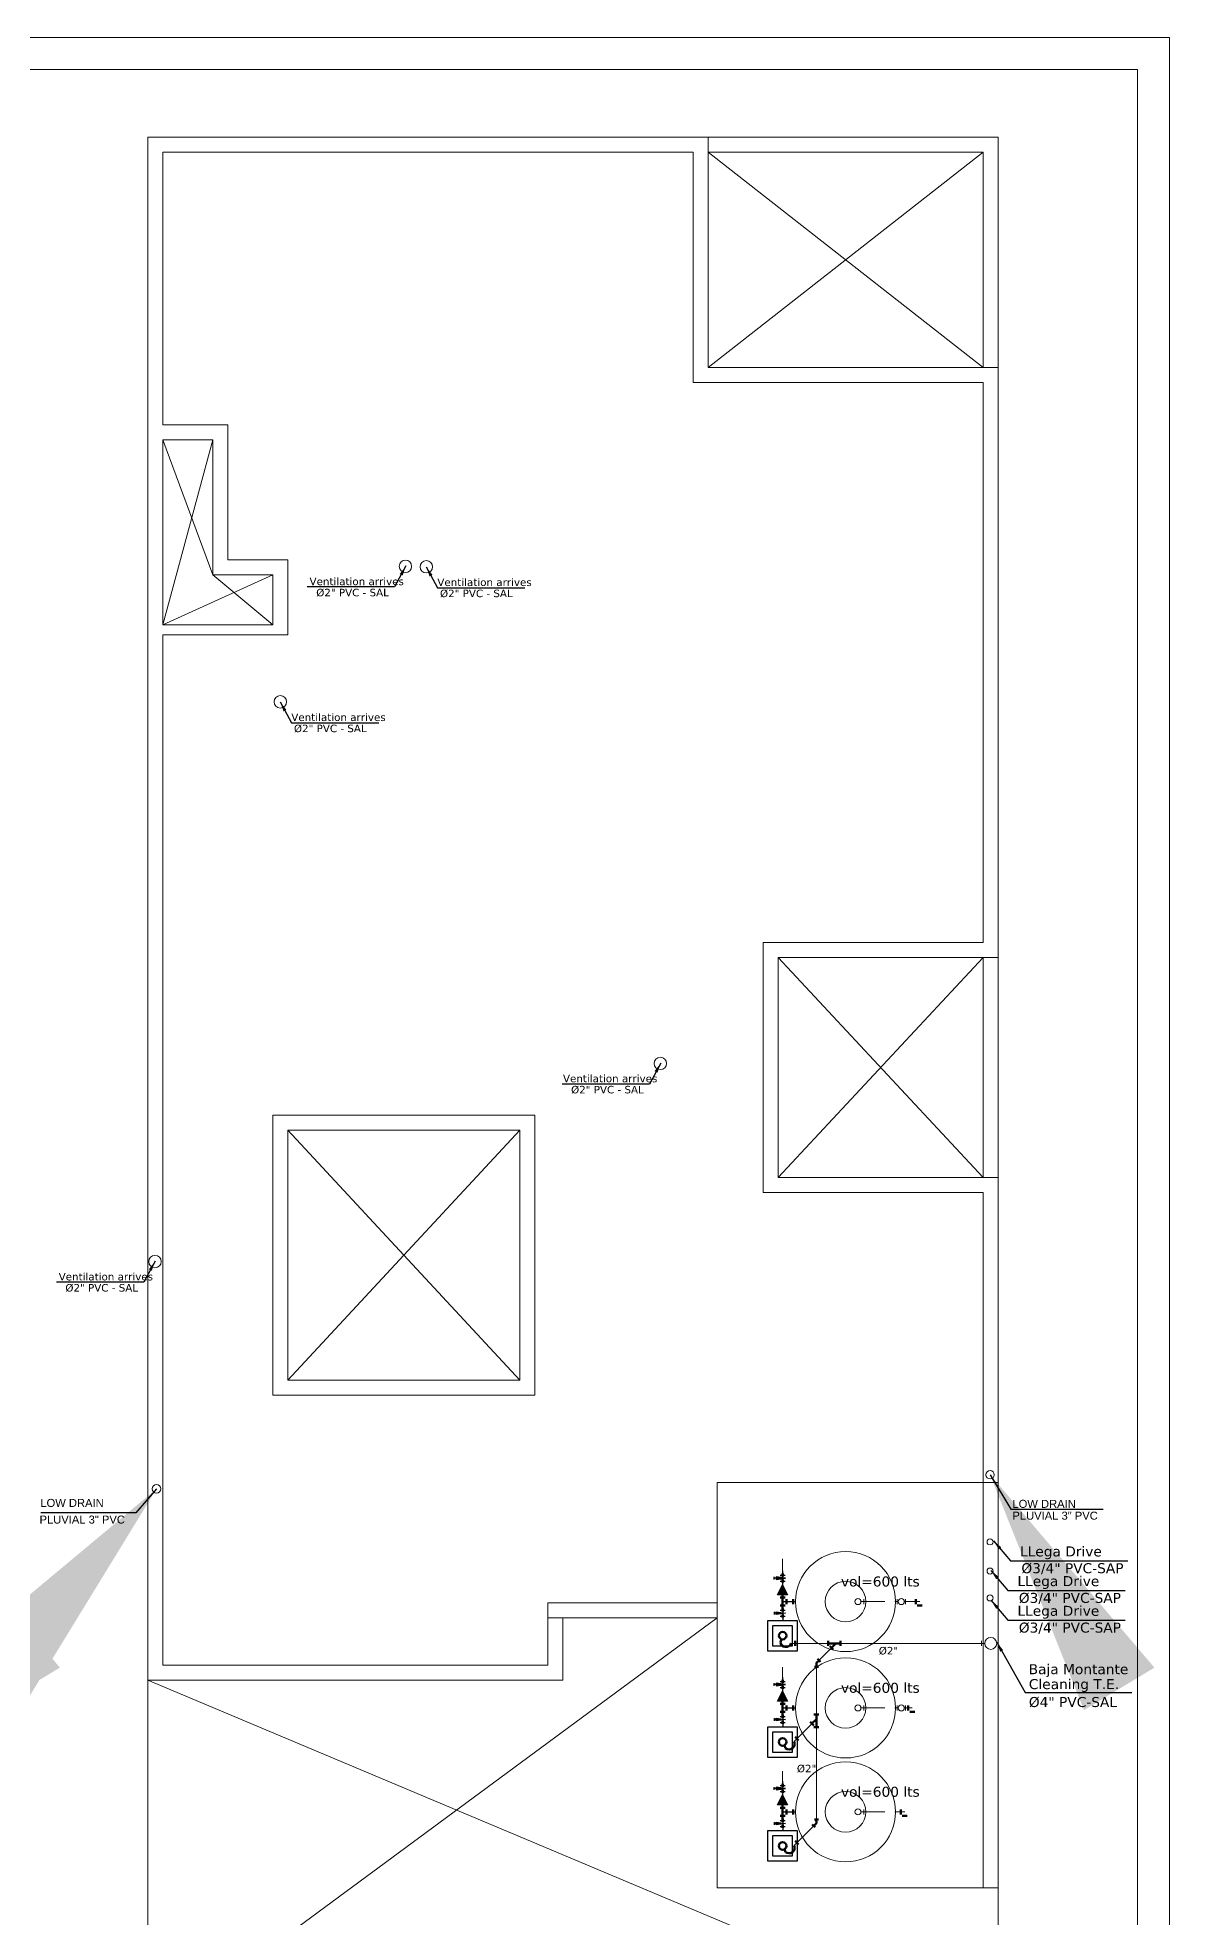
# Model space of a CAD drawing. Header units: millimetres. Extents: x -59 to 123, y 54 to 155.
# Drawn here: x 67.52 to 78.83, y 135.69 to 154.49 of the extents above; entities that cross this region are included whole.
import ezdxf

# ---------------------------------------------------------------- set-up
doc = ezdxf.new("R2010")
doc.units = ezdxf.units.MM
doc.linetypes.add('ACAD_ISO10W100', pattern=[18.5, 12, -3, 0.5, -3])
doc.linetypes.add('CONTINUA', pattern=[0])
doc.layers.get('0').update_dxf_attribs({"lineweight": 9})
doc.layers.get('Defpoints').update_dxf_attribs({"lineweight": 0})
for name, color, linetype, lineweight in [('DET-CORTE', 86, 'Continuous', 50), ('EQUIPASANITARIA', 135, 'Continuous', 30), ('mobiliario', 7, 'Continuous', 0), ('murobajo', 7, 'Continuous', 30), ('MUROS', 7, 'Continuous', 80), ('pluma1', 1, 'Continuous', 9), ('pluma3', 13, 'Continuous', 30), ('red desague', 73, 'Continuous', 80), ('redaguafria', 141, 'ACAD_ISO10W100', 30), ('TEXTOAGUA', 140, 'Continuous', 20), ('VIDRIO', 7, 'Continuous', 5)]:
    doc.layers.add(name, color=color, linetype=linetype, lineweight=lineweight)
doc.layers.add('TEXTO', color=2, linetype='Continuous')
doc.styles.add('LUIS', font='arial.ttf')
doc.styles.get("Standard").update_dxf_attribs({"font": 'arial.ttf'})
doc.styles.add('style4', font='verdanab.ttf', dxfattribs={"height": 0.1})
doc.styles.add('textcosan', font='verdana.ttf', dxfattribs={"height": 0.1})
doc.dimstyles.new('dimension horizontal', dxfattribs={"dimtxt": 0.08, "dimasz": 0.1, "dimexe": 0.15, "dimexo": 0.3, "dimgap": 0.01, "dimtad": 2, "dimtih": 1, "dimtoh": 1, "dimzin": 1, "dimtxsty": 'style4', "dimblk": 'ARCHTICK', "dimcen": 0.08, "dimadec": 0, "dimazin": 0, "dimtfac": 1, "dimtmove": 0, "dimatfit": 3, "dimfxl": 1, "dimarcsym": 0})
doc.dimstyles.new('ISO-25', dxfattribs={"dimtxt": 2.5, "dimasz": 2.5, "dimexe": 1.25, "dimexo": 0.625, "dimtad": 1, "dimtxsty": 'Standard', "dimcen": 2.5, "dimadec": 0, "dimazin": 0, "dimtfac": 1, "dimtmove": 0, "dimatfit": 3, "dimfxl": 1, "dimarcsym": 0})

# ---------------------------------------------------------------- blocks, each defined once
blk = doc.blocks.new('A$C55F07E59')
at = {"linetype": 'CONTINUA'}
blk.add_lwpolyline([(5.69, 5.55), (8.5, 5.55), (8.5, 1.5), (5.69, 1.5)], close=True, dxfattribs=at)
at = {"layer": 'mobiliario', "lineweight": -2, "ltscale": 0.3}
for p, q in [((5.6, 19), (8.5, 19)), ((8.5, 16.7), (8.5, 19)), ((8.35, 18.85), (5.6, 18.85)), ((5.6, 18.85), (8.35, 16.7)), ((8.35, 18.85), (5.6, 16.7)), ((8.35, 16.7), (8.35, 18.85)), ((0.65, 14.625), (0.15, 15.975)), ((0.65, 15.975), (0.15, 14.125)), ((1.25, 14.625), (0.15, 14.125)), ((0.65, 14.625), (1.25, 14.125)), ((6.3, 8.6), (8.35, 10.8)), ((6.3, 10.8), (8.35, 8.6)), ((8.35, 10.8), (8.35, 8.6)), ((8.5, 10.8), (8.5, 8.6)), ((1.4, 9.075), (3.719, 6.575)), ((1.4, 6.575), (3.719, 9.075)), ((5.69, 4.2), (0, 0)), ((0, 0.4), (0, 3.575)), ((0, 3.575), (8.5, 0)), ((8.5, 0), (8.5, 1.5))]:
    blk.add_line(p, q, dxfattribs=at)
at = {"layer": 'murobajo', "lineweight": -2}
for p, q in [((5.6, 19), (0, 19)), ((0, 19), (0, 3.575)), ((5.6, 16.7), (5.6, 19)), ((5.45, 18.85), (0.15, 18.85)), ((0.15, 18.85), (0.15, 16.125)), ((5.45, 16.55), (5.45, 18.85)), ((5.45, 16.55), (8.35, 16.55)), ((5.6, 16.7), (8.5, 16.7)), ((8.35, 10.95), (8.35, 16.55)), ((8.5, 10.8), (8.5, 16.7)), ((0.75, 16.125), (0.15, 16.125)), ((0.15, 16.125), (0.8, 16.125)), ((0.15, 15.975), (0.15, 14.125)), ((0.15, 15.975), (0.65, 15.975)), ((0.65, 15.975), (0.65, 14.625)), ((0.8, 16.125), (0.8, 14.775)), ((0.8, 14.775), (1.4, 14.775)), ((1.4, 14.025), (1.4, 14.775)), ((0.65, 14.625), (1.25, 14.625)), ((1.25, 14.125), (1.25, 14.625)), ((1.25, 14.125), (0.15, 14.125)), ((0.15, 14.025), (0.15, 3.725)), ((1.4, 14.025), (0.15, 14.025)), ((6.15, 10.95), (8.35, 10.95)), ((6.15, 10.95), (6.15, 8.45)), ((6.3, 10.8), (8.5, 10.8)), ((6.3, 10.8), (6.3, 8.6)), ((3.869, 9.225), (1.25, 9.225)), ((1.25, 6.425), (1.25, 9.225)), ((3.869, 9.225), (3.869, 6.425)), ((3.719, 9.075), (1.4, 9.075)), ((1.4, 6.575), (1.4, 9.075)), ((3.719, 9.075), (3.719, 6.575)), ((6.3, 8.6), (8.5, 8.6)), ((8.5, 5.55), (8.5, 8.6)), ((6.15, 8.45), (8.35, 8.45)), ((8.35, 5.55), (8.35, 8.45)), ((3.869, 6.425), (1.25, 6.425)), ((3.719, 6.575), (1.4, 6.575)), ((4, 3.725), (4, 4.2)), ((4.15, 3.575), (4.15, 4.2)), ((4.15, 3.575), (4.15, 4.2)), ((0, 3.575), (4.15, 3.575)), ((0.15, 3.725), (4, 3.725))]:
    blk.add_line(p, q, dxfattribs=at)
at = {"layer": 'MUROS', "lineweight": -2}
for p, q in [((5.69, 5.55), (8.5, 5.55)), ((5.69, 5.25), (5.69, 5.55)), ((8.5, 1.5), (8.5, 5.55)), ((8.35, 1.5), (8.5, 1.5))]:
    blk.add_line(p, q, dxfattribs=at)
at = {"layer": 'MUROS', "linetype": 'CONTINUA', "lineweight": -2}
for p, q in [((5.69, 4.35), (4, 4.35)), ((4, 4.2), (4, 4.35)), ((5.2, 4.2), (4, 4.2))]:
    blk.add_line(p, q, dxfattribs=at)
at = {"layer": 'VIDRIO', "lineweight": -2}
blk.add_line((5.2, 4.2), (5.69, 4.2), dxfattribs=at)
blk = doc.blocks.new('_ArchTick')
at = {"color": 0, "linetype": 'ByBlock', "const_width": 0.15}
blk.add_lwpolyline([(-0.5, -0.5), (0.5, 0.5)], dxfattribs=at)
blk = doc.blocks.new('tede c')
at = {"layer": 'redaguafria', "linetype": 'CONTINUA', "lineweight": 50, "ltscale": 0.015}
for p, q in [((243.58, 223.599), (243.63, 223.599)), ((243.645, 223.534), (243.645, 223.584))]:
    blk.add_line(p, q, dxfattribs=at)
blk = doc.blocks.new('A$C72061274')
at = {"layer": 'red desague', "lineweight": 30}
for points in [[(-0.15, 0.15), (0.15, 0.15), (0.15, -0.15), (-0.15, -0.15)], [(-0.1, 0.1), (0.1, 0.1), (0.1, -0.1), (-0.1, -0.1)]]:
    blk.add_lwpolyline(points, close=True, dxfattribs=at)
blk = doc.blocks.new('A$C6DB256D0')
at = {"layer": 'redaguafria'}
blk.add_hatch(color=256, dxfattribs=at).paths.add_polyline_path([(0.127, 0.115), (0.127, 0.082), (0, 0.099)])
for p, q in [((0.071, 0.139), (0.005, 0.139)), ((0.071, 0.059), (0.005, 0.059)), ((0.023, 0.153), (0.056, 0.153)), ((0.023, 0.125), (0.056, 0.125)), ((0.023, 0.073), (0.056, 0.073)), ((0.023, 0.045), (0.056, 0.045)), ((0.039, 0), (0.039, 0.198)), ((0.127, 0.099), (0.151, 0.099)), ((0.151, 0.082), (0.151, 0.115))]:
    blk.add_line(p, q, dxfattribs=at)
blk.add_lwpolyline([(0.127, 0.115), (0.127, 0.082), (0, 0.099)], close=True, dxfattribs=at)
blk = doc.blocks.new('A$C792800EC')
at = {"layer": 'redaguafria', "linetype": 'CONTINUA', "lineweight": 50, "ltscale": 0.015}
blk.add_line((0.025, 0), (-0.025, 0), dxfattribs=at)
blk = doc.blocks.new('A$C031F788C')
at = {"layer": 'redaguafria', "linetype": 'CONTINUA'}
blk.add_hatch(color=256, dxfattribs=at).paths.add_polyline_path([(0.169, 0.129), (0.069, 0.179), (0.069, 0.079)])
at = {"layer": 'redaguafria', "linetype": 'CONTINUA', "lineweight": 50, "ltscale": 0.015}
for p, q in [((0.095, 0.129), (-0.095, 0.129)), ((-0.04, 0.154), (-0.04, 0.104)), ((0.025, 0.089), (-0.025, 0.089)), ((0.04, 0.154), (0.04, 0.104))]:
    blk.add_line(p, q, dxfattribs=at)
at = {"layer": 'redaguafria', "linetype": 'CONTINUA'}
blk.add_line((0, 0.129), (0, 0), dxfattribs=at)
at = {"layer": 'redaguafria', "linetype": 'CONTINUA', "ltscale": 0.5}
for p, q in [((0.069, 0.079), (0.069, 0.179)), ((0.069, 0.179), (0.169, 0.129)), ((0.169, 0.129), (0.069, 0.079))]:
    blk.add_line(p, q, dxfattribs=at)
at = {"layer": 'redaguafria', "ltscale": 0.0001, "yscale": 0.75, "zscale": 0.75}
for p, xscale, rotation in [((-0.042, 0.099), 0.75, 90), ((0.16, 0.099), -0.75, 270)]:
    blk.add_blockref('A$C6DB256D0', p, dxfattribs=dict(at, xscale=xscale, rotation=rotation))
at = {"layer": 'redaguafria'}
blk.add_blockref('A$C792800EC', (0, 0.024), dxfattribs=at)
blk = doc.blocks.new('A$C2B1D66C4')
at = {"layer": 'red desague'}
blk.add_line((0.087, 0.092), (0.066, 0.071), dxfattribs=at)
blk.add_circle((0.037, 0.046), 0.0375, dxfattribs=at)
blk.add_arc((0.104, 0.04), 0.0549, 313.307, 108.4055, dxfattribs=at)
blk = doc.blocks.new('gg')
at = {"layer": 'red desague'}
blk.add_line((287.782, 261.639), (287.817, 261.603), dxfattribs=at)
at = {"xscale": -1, "rotation": 158.7271306446078}
blk.add_blockref('A$C2B1D66C4', (287.639, 261.644), dxfattribs=at)
blk = doc.blocks.new('A$C47124EEA')
at = {"layer": 'red desague'}
for p, q in [((0, 0), (0, 0.04)), ((0.078, 0.032), (0.05, 0.061))]:
    blk.add_line(p, q, dxfattribs=at)
blk.add_lwpolyline([(0.064, 0.047), (0.038, 0.02), (0, 0.02)], dxfattribs=at)
blk = doc.blocks.new('A$C7E73560E')
at = {"layer": 'red desague'}
for p, q in [((-0.046, 0.025), (-0.046, -0.025)), ((0.079, 0), (-0.046, 0)), ((0.044, -0.044), (0, 0)), ((0.079, 0.025), (0.079, -0.025)), ((0.062, -0.027), (0.027, -0.062))]:
    blk.add_line(p, q, dxfattribs=at)

msp = doc.modelspace()

# ---------------------------------------------------------------- linework, layer by layer
at = {"color": 251, "linetype": 'CONTINUA', "lineweight": 5}
msp.add_line((76.9726, 140.0396), (76.9726, 135.9896), dxfattribs=at)
at = {"layer": 'Defpoints', "lineweight": 5, "ltscale": 0.5}
msp.add_lwpolyline([(34.5836, 124.7036), (78.8336, 124.7036), (78.8336, 154.4862), (34.5836, 154.4862)], close=True, dxfattribs=at)
at = {"layer": 'DET-CORTE', "lineweight": 5, "ltscale": 0.5}
msp.add_lwpolyline([(34.9016, 125.0215), (78.5157, 125.0215), (78.5157, 154.1682), (34.9016, 154.1682)], close=True, dxfattribs=at)
at = {"layer": 'EQUIPASANITARIA', "lineweight": 5}
for centre, radius in [((75.5969, 138.8505), 0.5), ((75.5969, 138.8505), 0.2031), ((75.5969, 137.7876), 0.5), ((75.5969, 137.7876), 0.2031), ((75.5969, 136.7484), 0.5), ((75.5969, 136.7484), 0.2031)]:
    msp.add_circle(centre, radius, dxfattribs=at)
at = {"layer": 'pluma3', "lineweight": 5, "ltscale": 0.01}
for centre, radius in [((71.1979, 149.2002), 0.0621), ((71.4067, 149.1958), 0.0621), ((69.947, 147.846), 0.0621), ((73.7454, 144.2308), 0.0621), ((68.6944, 142.2497), 0.0621), ((68.7102, 139.9777), 0.0421), ((77.0415, 140.1191), 0.0421)]:
    msp.add_circle(centre, radius, dxfattribs=at)
at = {"layer": 'red desague', "lineweight": 5}
for p, q in [((75.0523, 138.4328), (76.9876, 138.4328)), ((76.9561, 138.4578), (76.9561, 138.4078)), ((76.9561, 138.4578), (76.9561, 138.4078))]:
    msp.add_line(p, q, dxfattribs=at)
at = {"layer": 'red desague', "linetype": 'CONTINUA', "lineweight": 5, "ltscale": 0.01}
for p, q in [((75.3052, 138.2367), (75.5013, 138.4328)), ((75.3052, 136.6359), (75.3052, 138.2367)), ((75.3052, 136.6359), (75.3052, 138.2367)), ((75.082, 137.452), (75.3052, 137.6751)), ((75.082, 136.4128), (75.3052, 136.6359))]:
    msp.add_line(p, q, dxfattribs=at)
at = {"layer": 'red desague', "lineweight": 5}
msp.add_circle((77.0476, 138.4328), 0.06, dxfattribs=at)
msp.add_circle((77.0476, 138.4328), 0.06, dxfattribs=at)
at = {"layer": 'redaguafria', "lineweight": 5, "ltscale": 0.01}
msp.add_line((74.9682, 139.1588), (74.9682, 139.3505), dxfattribs=at)
at = {"layer": 'redaguafria', "lineweight": 5, "ltscale": 0.02}
for p, q in [((75.7505, 138.8505), (76.1242, 138.8505)), ((76.1842, 138.8505), (76.3384, 138.8505)), ((74.9682, 138.096), (74.9682, 138.196)), ((75.7505, 137.7876), (76.1242, 137.7876)), ((76.1842, 137.7876), (76.2634, 137.7876)), ((74.9682, 137.0568), (74.9682, 137.1568)), ((75.7505, 136.7484), (76.1884, 136.7484))]:
    msp.add_line(p, q, dxfattribs=at)
at = {"layer": 'redaguafria', "linetype": 'CONTINUA', "lineweight": 5, "ltscale": 0.015}
for p, q in [((75.7811, 138.8255), (75.7811, 138.8755)), ((76.1131, 138.8255), (76.1131, 138.8755)), ((76.1953, 138.8255), (76.1953, 138.8755)), ((75.7811, 137.7626), (75.7811, 137.8126)), ((76.1131, 137.7626), (76.1131, 137.8126)), ((76.1953, 137.7626), (76.1953, 137.8126)), ((75.7811, 136.7234), (75.7811, 136.7734))]:
    msp.add_line(p, q, dxfattribs=at)
at = {"layer": 'redaguafria', "linetype": 'Continuous', "lineweight": 5, "ltscale": 0.5}
for centre in [(77.041, 139.4475), (77.041, 139.1558), (75.7205, 138.8505), (76.1542, 138.8505), (77.041, 138.8872), (75.7205, 137.7876), (76.1542, 137.7876), (75.7205, 136.7484)]:
    msp.add_circle(centre, 0.03, dxfattribs=at)

# ---------------------------------------------------------------- block references
at = {"color": 251, "linetype": 'CONTINUA', "lineweight": 5}
msp.add_blockref('A$C55F07E59', (68.6226, 134.4896), dxfattribs=at)
at = {"layer": 'red desague', "lineweight": 5, "xscale": -1}
for name, p, rotation in [('A$C72061274', (74.9682, 138.5097), 90), ('A$C47124EEA', (75.2852, 138.1991), 270.0000000003125), ('A$C72061274', (74.9682, 137.4468), 90), ('A$C72061274', (74.9682, 136.4076), 90)]:
    msp.add_blockref(name, p, dxfattribs=dict(at, rotation=rotation))
at = {"layer": 'red desague', "lineweight": 5}
for name, p, rotation in [('gg', (-313.4063, 156.9437), 315.0000000000002), ('A$C7E73560E', (75.3052, 137.6751), 269.9999999998226), ('A$C47124EEA', (75.2927, 136.5952), 44.99999999989543), ('A$C47124EEA', (75.2927, 136.5952), 44.99999999989543)]:
    msp.add_blockref(name, p, dxfattribs=dict(at, rotation=rotation))
at = {"layer": 'red desague', "lineweight": 5, "xscale": -1}
msp.add_blockref('A$C7E73560E', (75.5013, 138.4328), dxfattribs=at)
at = {"layer": 'red desague', "lineweight": 5}
for p in [(-212.6888, -124.1406), (-212.6888, -125.1798)]:
    msp.add_blockref('gg', p, dxfattribs=at)
at = {"layer": 'redaguafria', "lineweight": 5, "rotation": 90.00000000000001}
for p in [(75.0969, 138.8505), (75.0969, 137.7876), (75.0969, 136.7484)]:
    msp.add_blockref('A$C031F788C', p, dxfattribs=at)
at = {"layer": 'redaguafria', "lineweight": 5, "xscale": -1, "rotation": 90.00000000084653}
for p in [(299.8973, 382.4556), (299.7473, 380.3535)]:
    msp.add_blockref('tede c', p, dxfattribs=at)
at = {"layer": 'redaguafria', "lineweight": 5, "ltscale": 0.02, "xscale": -1, "rotation": 90.00000000084653}
msp.add_blockref('tede c', (299.8223, 381.3927), dxfattribs=at)

# ---------------------------------------------------------------- texts
at = {"layer": 'TEXTO', "lineweight": 5, "style": 'textcosan'}
for s, p in [('Ventilation arrives', (70.2393, 149.0119)), ('Ventilation arrives', (71.5169, 149.0034)), ('Ø2" PVC - SAL', (70.3063, 148.9008)), ('Ø2" PVC - SAL', (71.5435, 148.8923)), ('Ventilation arrives', (70.0571, 147.6537)), ('Ø2" PVC - SAL', (70.0838, 147.5425)), (' Ventilation arrives', (72.7397, 144.0425)), ('Ø2" PVC - SAL', (72.8537, 143.9313)), ('Ventilation arrives', (67.7321, 142.0614)), ('Ø2" PVC - SAL', (67.7991, 141.9502)), ('Ø2"', (75.9288, 138.3222)), ('Ø2"', (75.1104, 137.1444))]:
    msp.add_text(s, height=0.075, dxfattribs=at).set_placement(p)
at = {"layer": 'TEXTO', "lineweight": 5, "ltscale": 0.002, "style": 'LUIS'}
for s, p in [('LOW DRAIN ', (67.5488, 139.797)), ('LOW DRAIN ', (77.2646, 139.7878)), ('PLUVIAL 3" PVC', (67.5409, 139.6304)), ('PLUVIAL 3" PVC', (77.2646, 139.6694))]:
    msp.add_text(s, height=0.08, dxfattribs=at).set_placement(p)
at = {"layer": 'TEXTOAGUA', "lineweight": 5, "style": 'textcosan'}
for s, rotation, p in [('LLega Drive', 0.00001, (77.3407, 139.3022)), ('LLega Drive', 0.00001, (77.3152, 139.0053)), ('Ø3/4" PVC-SAP', 0.00001, (77.3541, 139.1346)), ('Ø3/4" PVC-SAP', 0.00001, (77.3286, 138.8377)), ('LLega Drive', 0.00001, (77.3152, 138.7083)), ('Ø3/4" PVC-SAP', 0.00001, (77.3286, 138.5407)), ('Baja Montante ', 0.00001, (77.4272, 138.125)), ('Cleaning T.E.', 0.00001, (77.4288, 137.9756)), (' Ø4" PVC-SAL', 359.99999, (77.3851, 137.7967))]:
    msp.add_text(s, height=0.1, rotation=rotation, dxfattribs=at).set_placement(p)
at = {"layer": 'TEXTOAGUA', "linetype": 'ByBlock', "lineweight": 5, "style": 'textcosan'}
for p in [(75.5508, 139.0016), (75.5508, 137.9388), (75.5508, 136.8996)]:
    msp.add_text('vol=600 lts', height=0.1, dxfattribs=at).set_placement(p)

# ---------------------------------------------------------------- leaders
at = {"lineweight": 5}
for points in [[(77.0759, 139.4586), (77.2454, 139.2596), (78.4168, 139.2596)], [(77.0504, 139.1617), (77.2199, 138.9627), (78.3913, 138.9627)], [(77.0504, 138.8647), (77.2199, 138.6657), (78.3913, 138.6657)]]:
    msp.add_leader(points, dimstyle='dimension horizontal', dxfattribs=at)
at = {"layer": 'pluma1', "lineweight": 5}
for points in [[(66.1016, 140.1191), (66.3097, 139.774), (67.2326, 139.774)], [(77.0415, 140.1191), (77.2495, 139.774), (78.1724, 139.774)], [(68.7102, 139.9777), (68.5037, 139.7386), (67.5553, 139.7386)]]:
    msp.add_leader(points, dimstyle='ISO-25', override={"dimgap": 0.03, "dimtad": 0, "dimclrd": 1}, dxfattribs=at)
at = {"layer": 'TEXTO', "lineweight": 5}
for points in [[(71.2026, 149.204), (71.0895, 148.9943), (70.2161, 148.9943)], [(71.4061, 149.1955), (71.5191, 148.9858), (72.3926, 148.9858)], [(69.9463, 147.8458), (70.0594, 147.6361), (70.9329, 147.6361)], [(73.7501, 144.2346), (73.637, 144.0249), (72.7635, 144.0249)], [(68.6955, 142.2535), (68.5824, 142.0438), (67.7089, 142.0438)], [(77.1076, 138.445), (77.3926, 137.9404), (78.4587, 137.9404)]]:
    msp.add_leader(points, dimstyle='dimension horizontal', dxfattribs=at)

doc.saveas('drawing.dxf')
